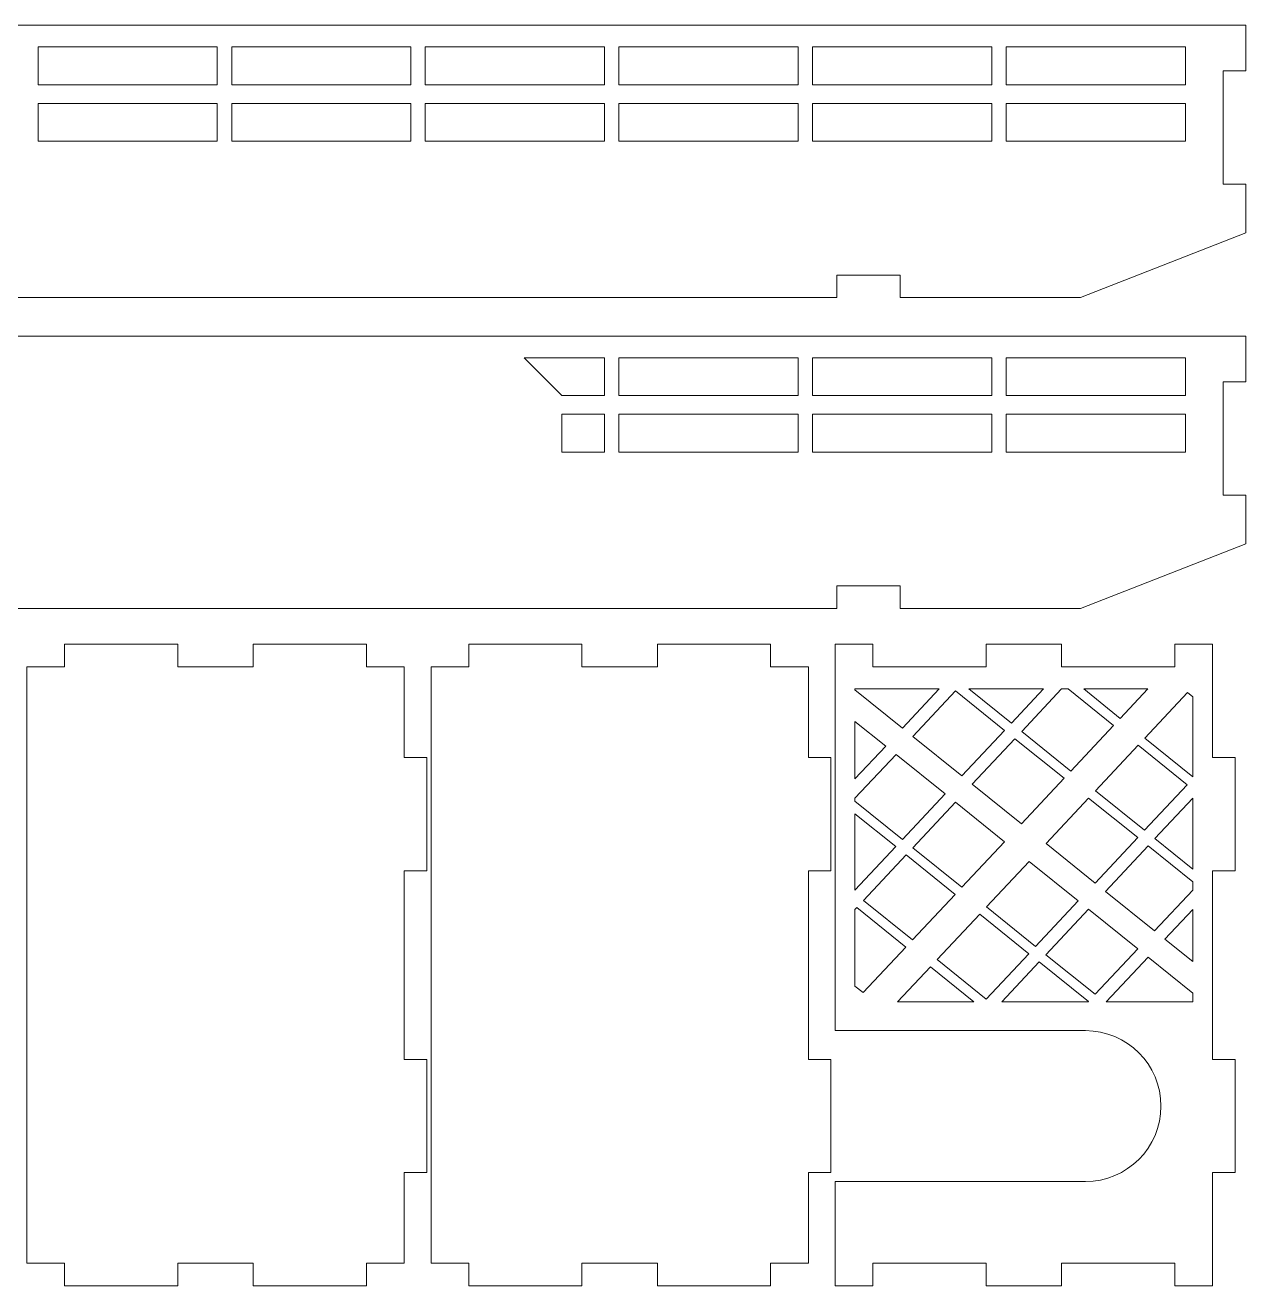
# Model space of a CAD drawing. Header units: millimetres. Extents: x -899 to 342, y -172 to 238.
# Drawn here: x 180.1 to 341.9, y -161.8 to 5.2 of the extents above; entities that cross this region are included whole.
import ezdxf

# ---------------------------------------------------------------- set-up
doc = ezdxf.new("R2010")
doc.units = ezdxf.units.MM
doc.header["$MEASUREMENT"] = 0
doc.layers.add('Layer 1', color=7, linetype='Continuous')

msp = doc.modelspace()

# ---------------------------------------------------------------- linework, layer by layer
at = {"layer": 'Layer 1', "color": 225, "lineweight": 9}
for points, knots in [([(19.8798, -0.8582), (19.8798, -0.8582), (19.8798, 5.1957), (19.8798, 5.1957), (19.8798, 5.1957), (127.2131, 5.1957), (234.5465, 5.1957), (341.8798, 5.1957), (341.8798, 5.1957), (341.8798, 5.1957), (341.8798, -0.8582), (341.8798, -0.8582), (341.8798, -0.8582), (341.8798, -0.8582), (338.8887, -0.8582), (338.8887, -0.8582), (338.8887, -0.8582), (338.8887, -0.8582), (338.8887, -15.8582), (338.8887, -15.8582), (338.8887, -15.8582), (338.8887, -15.8582), (341.8798, -15.8582), (341.8798, -15.8582), (341.8798, -15.8582), (341.8798, -15.8582), (341.8798, -22.3172), (341.8798, -22.3172), (341.8798, -22.3172), (341.8798, -22.3172), (319.9683, -30.9043), (319.9683, -30.9043), (319.9683, -30.9043), (319.9683, -30.9043), (296.0798, -30.9043), (296.0798, -30.9043), (296.0798, -30.9043), (296.0798, -30.9043), (296.0798, -27.9043), (296.0798, -27.9043), (296.0798, -27.9043), (296.0798, -27.9043), (287.6798, -27.9043), (287.6798, -27.9043), (287.6798, -27.9043), (287.6798, -27.9043), (287.6798, -30.9043), (287.6798, -30.9043), (287.6798, -30.9043), (287.6798, -30.9043), (74.0798, -30.9043), (74.0798, -30.9043), (74.0798, -30.9043), (74.0798, -30.9043), (74.0798, -27.9043), (74.0798, -27.9043), (74.0798, -27.9043), (74.0798, -27.9043), (65.6798, -27.9043), (65.6798, -27.9043), (65.6798, -27.9043), (65.6798, -27.9043), (65.6798, -30.9043), (65.6798, -30.9043), (65.6798, -30.9043), (65.6798, -30.9043), (41.7867, -30.9043), (41.7867, -30.9043), (41.7867, -30.9043), (41.7867, -30.9043), (19.8798, -22.2767), (19.8798, -22.2767), (19.8798, -22.2767), (19.8798, -22.2767), (19.8798, -20.8785), (19.8798, -20.8785), (19.8798, -20.8785), (19.8798, -20.8785), (19.8798, -15.8582), (19.8798, -15.8582), (19.8798, -15.8582), (19.8798, -15.8582), (22.8829, -15.8582), (22.8829, -15.8582), (22.8829, -15.8582), (22.8829, -15.8582), (22.8829, -0.8582), (22.8829, -0.8582), (22.8829, -0.8582), (22.8829, -0.8582), (19.8798, -0.8582), (19.8798, -0.8582)], [0, 0, 0, 0, 0.04166667, 0.04166667, 0.04166667, 0.04166667, 0.08333333, 0.08333333, 0.08333333, 0.08333333, 0.125, 0.125, 0.125, 0.125, 0.16666667, 0.16666667, 0.16666667, 0.16666667, 0.20833333, 0.20833333, 0.20833333, 0.20833333, 0.25, 0.25, 0.25, 0.25, 0.29166667, 0.29166667, 0.29166667, 0.29166667, 0.33333333, 0.33333333, 0.33333333, 0.33333333, 0.375, 0.375, 0.375, 0.375, 0.41666667, 0.41666667, 0.41666667, 0.41666667, 0.45833333, 0.45833333, 0.45833333, 0.45833333, 0.5, 0.5, 0.5, 0.5, 0.54166667, 0.54166667, 0.54166667, 0.54166667, 0.58333333, 0.58333333, 0.58333333, 0.58333333, 0.625, 0.625, 0.625, 0.625, 0.66666667, 0.66666667, 0.66666667, 0.66666667, 0.70833333, 0.70833333, 0.70833333, 0.70833333, 0.75, 0.75, 0.75, 0.75, 0.79166667, 0.79166667, 0.79166667, 0.79166667, 0.83333333, 0.83333333, 0.83333333, 0.83333333, 0.875, 0.875, 0.875, 0.875, 0.91666667, 0.91666667, 0.91666667, 0.91666667, 1, 1, 1, 1]), ([(205.5898, 2.3169), (205.5898, 2.3169), (181.8415, 2.3169), (181.8415, 2.3169), (181.8415, 2.3169), (181.8415, 2.3169), (181.8415, -2.6831), (181.8415, -2.6831), (181.8415, -2.6831), (181.8415, -2.6831), (205.5898, -2.6831), (205.5898, -2.6831), (205.5898, -2.6831), (205.5898, -2.6831), (205.5898, 2.3169), (205.5898, 2.3169)], [0, 0, 0, 0, 0.2, 0.2, 0.2, 0.2, 0.4, 0.4, 0.4, 0.4, 0.6, 0.6, 0.6, 0.6, 1, 1, 1, 1]), ([(231.2496, 2.3169), (231.2496, 2.3169), (207.5013, 2.3169), (207.5013, 2.3169), (207.5013, 2.3169), (207.5013, 2.3169), (207.5013, -2.6831), (207.5013, -2.6831), (207.5013, -2.6831), (207.5013, -2.6831), (231.2496, -2.6831), (231.2496, -2.6831), (231.2496, -2.6831), (231.2496, -2.6831), (231.2496, 2.3169), (231.2496, 2.3169)], [0, 0, 0, 0, 0.2, 0.2, 0.2, 0.2, 0.4, 0.4, 0.4, 0.4, 0.6, 0.6, 0.6, 0.6, 1, 1, 1, 1]), ([(256.9094, 2.3169), (256.9094, 2.3169), (233.1611, 2.3169), (233.1611, 2.3169), (233.1611, 2.3169), (233.1611, 2.3169), (233.1611, -2.6831), (233.1611, -2.6831), (233.1611, -2.6831), (233.1611, -2.6831), (256.9094, -2.6831), (256.9094, -2.6831), (256.9094, -2.6831), (256.9094, -2.6831), (256.9094, 2.3169), (256.9094, 2.3169)], [0, 0, 0, 0, 0.2, 0.2, 0.2, 0.2, 0.4, 0.4, 0.4, 0.4, 0.6, 0.6, 0.6, 0.6, 1, 1, 1, 1]), ([(282.5692, 2.3169), (282.5692, 2.3169), (258.8209, 2.3169), (258.8209, 2.3169), (258.8209, 2.3169), (258.8209, 2.3169), (258.8209, -2.6831), (258.8209, -2.6831), (258.8209, -2.6831), (258.8209, -2.6831), (282.5692, -2.6831), (282.5692, -2.6831), (282.5692, -2.6831), (282.5692, -2.6831), (282.5692, 2.3169), (282.5692, 2.3169)], [0, 0, 0, 0, 0.2, 0.2, 0.2, 0.2, 0.4, 0.4, 0.4, 0.4, 0.6, 0.6, 0.6, 0.6, 1, 1, 1, 1]), ([(308.2289, 2.3169), (308.2289, 2.3169), (284.4806, 2.3169), (284.4806, 2.3169), (284.4806, 2.3169), (284.4806, 2.3169), (284.4806, -2.6831), (284.4806, -2.6831), (284.4806, -2.6831), (284.4806, -2.6831), (308.2289, -2.6831), (308.2289, -2.6831), (308.2289, -2.6831), (308.2289, -2.6831), (308.2289, 2.3169), (308.2289, 2.3169)], [0, 0, 0, 0, 0.2, 0.2, 0.2, 0.2, 0.4, 0.4, 0.4, 0.4, 0.6, 0.6, 0.6, 0.6, 1, 1, 1, 1]), ([(333.8887, 2.3169), (333.8887, 2.3169), (310.1404, 2.3169), (310.1404, 2.3169), (310.1404, 2.3169), (310.1404, 2.3169), (310.1404, -2.6831), (310.1404, -2.6831), (310.1404, -2.6831), (310.1404, -2.6831), (333.8887, -2.6831), (333.8887, -2.6831), (333.8887, -2.6831), (333.8887, -2.6831), (333.8887, 2.3169), (333.8887, 2.3169)], [0, 0, 0, 0, 0.2, 0.2, 0.2, 0.2, 0.4, 0.4, 0.4, 0.4, 0.6, 0.6, 0.6, 0.6, 1, 1, 1, 1]), ([(205.5898, -5.1578), (205.5898, -5.1578), (181.8415, -5.1578), (181.8415, -5.1578), (181.8415, -5.1578), (181.8415, -5.1578), (181.8415, -10.1578), (181.8415, -10.1578), (181.8415, -10.1578), (181.8415, -10.1578), (205.5898, -10.1578), (205.5898, -10.1578), (205.5898, -10.1578), (205.5898, -10.1578), (205.5898, -5.1578), (205.5898, -5.1578)], [0, 0, 0, 0, 0.2, 0.2, 0.2, 0.2, 0.4, 0.4, 0.4, 0.4, 0.6, 0.6, 0.6, 0.6, 1, 1, 1, 1]), ([(231.2496, -5.1578), (231.2496, -5.1578), (207.5013, -5.1578), (207.5013, -5.1578), (207.5013, -5.1578), (207.5013, -5.1578), (207.5013, -10.1578), (207.5013, -10.1578), (207.5013, -10.1578), (207.5013, -10.1578), (231.2496, -10.1578), (231.2496, -10.1578), (231.2496, -10.1578), (231.2496, -10.1578), (231.2496, -5.1578), (231.2496, -5.1578)], [0, 0, 0, 0, 0.2, 0.2, 0.2, 0.2, 0.4, 0.4, 0.4, 0.4, 0.6, 0.6, 0.6, 0.6, 1, 1, 1, 1]), ([(256.9094, -5.1578), (256.9094, -5.1578), (233.1611, -5.1578), (233.1611, -5.1578), (233.1611, -5.1578), (233.1611, -5.1578), (233.1611, -10.1578), (233.1611, -10.1578), (233.1611, -10.1578), (233.1611, -10.1578), (256.9094, -10.1578), (256.9094, -10.1578), (256.9094, -10.1578), (256.9094, -10.1578), (256.9094, -5.1578), (256.9094, -5.1578)], [0, 0, 0, 0, 0.2, 0.2, 0.2, 0.2, 0.4, 0.4, 0.4, 0.4, 0.6, 0.6, 0.6, 0.6, 1, 1, 1, 1]), ([(282.5692, -5.1578), (282.5692, -5.1578), (258.8209, -5.1578), (258.8209, -5.1578), (258.8209, -5.1578), (258.8209, -5.1578), (258.8209, -10.1578), (258.8209, -10.1578), (258.8209, -10.1578), (258.8209, -10.1578), (282.5692, -10.1578), (282.5692, -10.1578), (282.5692, -10.1578), (282.5692, -10.1578), (282.5692, -5.1578), (282.5692, -5.1578)], [0, 0, 0, 0, 0.2, 0.2, 0.2, 0.2, 0.4, 0.4, 0.4, 0.4, 0.6, 0.6, 0.6, 0.6, 1, 1, 1, 1]), ([(308.2289, -5.1578), (308.2289, -5.1578), (284.4806, -5.1578), (284.4806, -5.1578), (284.4806, -5.1578), (284.4806, -5.1578), (284.4806, -10.1578), (284.4806, -10.1578), (284.4806, -10.1578), (284.4806, -10.1578), (308.2289, -10.1578), (308.2289, -10.1578), (308.2289, -10.1578), (308.2289, -10.1578), (308.2289, -5.1578), (308.2289, -5.1578)], [0, 0, 0, 0, 0.2, 0.2, 0.2, 0.2, 0.4, 0.4, 0.4, 0.4, 0.6, 0.6, 0.6, 0.6, 1, 1, 1, 1]), ([(333.8887, -5.1578), (333.8887, -5.1578), (310.1404, -5.1578), (310.1404, -5.1578), (310.1404, -5.1578), (310.1404, -5.1578), (310.1404, -10.1578), (310.1404, -10.1578), (310.1404, -10.1578), (310.1404, -10.1578), (333.8887, -10.1578), (333.8887, -10.1578), (333.8887, -10.1578), (333.8887, -10.1578), (333.8887, -5.1578), (333.8887, -5.1578)], [0, 0, 0, 0, 0.2, 0.2, 0.2, 0.2, 0.4, 0.4, 0.4, 0.4, 0.6, 0.6, 0.6, 0.6, 1, 1, 1, 1]), ([(19.8798, -42.0576), (19.8798, -42.0576), (19.8798, -36.0037), (19.8798, -36.0037), (19.8798, -36.0037), (127.2131, -36.0037), (234.5465, -36.0037), (341.8798, -36.0037), (341.8798, -36.0037), (341.8798, -36.0037), (341.8798, -42.0576), (341.8798, -42.0576), (341.8798, -42.0576), (341.8798, -42.0576), (338.8887, -42.0576), (338.8887, -42.0576), (338.8887, -42.0576), (338.8887, -42.0576), (338.8887, -57.0576), (338.8887, -57.0576), (338.8887, -57.0576), (338.8887, -57.0576), (341.8798, -57.0576), (341.8798, -57.0576), (341.8798, -57.0576), (341.8798, -57.0576), (341.8798, -63.5166), (341.8798, -63.5166), (341.8798, -63.5166), (341.8798, -63.5166), (319.9683, -72.1037), (319.9683, -72.1037), (319.9683, -72.1037), (319.9683, -72.1037), (296.0798, -72.1037), (296.0798, -72.1037), (296.0798, -72.1037), (296.0798, -72.1037), (296.0798, -69.1037), (296.0798, -69.1037), (296.0798, -69.1037), (296.0798, -69.1037), (287.6798, -69.1037), (287.6798, -69.1037), (287.6798, -69.1037), (287.6798, -69.1037), (287.6798, -72.1037), (287.6798, -72.1037), (287.6798, -72.1037), (287.6798, -72.1037), (74.0798, -72.1037), (74.0798, -72.1037), (74.0798, -72.1037), (74.0798, -72.1037), (74.0798, -69.1037), (74.0798, -69.1037), (74.0798, -69.1037), (74.0798, -69.1037), (65.6798, -69.1037), (65.6798, -69.1037), (65.6798, -69.1037), (65.6798, -69.1037), (65.6798, -72.1037), (65.6798, -72.1037), (65.6798, -72.1037), (65.6798, -72.1037), (41.7867, -72.1037), (41.7867, -72.1037), (41.7867, -72.1037), (41.7867, -72.1037), (19.8798, -63.4761), (19.8798, -63.4761), (19.8798, -63.4761), (19.8798, -63.4761), (19.8798, -62.0779), (19.8798, -62.0779), (19.8798, -62.0779), (19.8798, -62.0779), (19.8798, -57.0576), (19.8798, -57.0576), (19.8798, -57.0576), (19.8798, -57.0576), (22.8829, -57.0576), (22.8829, -57.0576), (22.8829, -57.0576), (22.8829, -57.0576), (22.8829, -42.0576), (22.8829, -42.0576), (22.8829, -42.0576), (22.8829, -42.0576), (19.8798, -42.0576), (19.8798, -42.0576)], [0, 0, 0, 0, 0.04166667, 0.04166667, 0.04166667, 0.04166667, 0.08333333, 0.08333333, 0.08333333, 0.08333333, 0.125, 0.125, 0.125, 0.125, 0.16666667, 0.16666667, 0.16666667, 0.16666667, 0.20833333, 0.20833333, 0.20833333, 0.20833333, 0.25, 0.25, 0.25, 0.25, 0.29166667, 0.29166667, 0.29166667, 0.29166667, 0.33333333, 0.33333333, 0.33333333, 0.33333333, 0.375, 0.375, 0.375, 0.375, 0.41666667, 0.41666667, 0.41666667, 0.41666667, 0.45833333, 0.45833333, 0.45833333, 0.45833333, 0.5, 0.5, 0.5, 0.5, 0.54166667, 0.54166667, 0.54166667, 0.54166667, 0.58333333, 0.58333333, 0.58333333, 0.58333333, 0.625, 0.625, 0.625, 0.625, 0.66666667, 0.66666667, 0.66666667, 0.66666667, 0.70833333, 0.70833333, 0.70833333, 0.70833333, 0.75, 0.75, 0.75, 0.75, 0.79166667, 0.79166667, 0.79166667, 0.79166667, 0.83333333, 0.83333333, 0.83333333, 0.83333333, 0.875, 0.875, 0.875, 0.875, 0.91666667, 0.91666667, 0.91666667, 0.91666667, 1, 1, 1, 1]), ([(256.9094, -38.8825), (256.9094, -38.8825), (246.241, -38.8825), (246.241, -38.8825), (246.241, -38.8825), (246.241, -38.8825), (251.241, -43.8825), (251.241, -43.8825), (251.241, -43.8825), (251.241, -43.8825), (256.9094, -43.8825), (256.9094, -43.8825), (256.9094, -43.8825), (256.9094, -43.8825), (256.9094, -38.8825), (256.9094, -38.8825)], [0, 0, 0, 0, 0.2, 0.2, 0.2, 0.2, 0.4, 0.4, 0.4, 0.4, 0.6, 0.6, 0.6, 0.6, 1, 1, 1, 1]), ([(282.5692, -38.8825), (282.5692, -38.8825), (258.8209, -38.8825), (258.8209, -38.8825), (258.8209, -38.8825), (258.8209, -38.8825), (258.8209, -43.8825), (258.8209, -43.8825), (258.8209, -43.8825), (258.8209, -43.8825), (282.5692, -43.8825), (282.5692, -43.8825), (282.5692, -43.8825), (282.5692, -43.8825), (282.5692, -38.8825), (282.5692, -38.8825)], [0, 0, 0, 0, 0.2, 0.2, 0.2, 0.2, 0.4, 0.4, 0.4, 0.4, 0.6, 0.6, 0.6, 0.6, 1, 1, 1, 1]), ([(308.2289, -38.8825), (308.2289, -38.8825), (284.4806, -38.8825), (284.4806, -38.8825), (284.4806, -38.8825), (284.4806, -38.8825), (284.4806, -43.8825), (284.4806, -43.8825), (284.4806, -43.8825), (284.4806, -43.8825), (308.2289, -43.8825), (308.2289, -43.8825), (308.2289, -43.8825), (308.2289, -43.8825), (308.2289, -38.8825), (308.2289, -38.8825)], [0, 0, 0, 0, 0.2, 0.2, 0.2, 0.2, 0.4, 0.4, 0.4, 0.4, 0.6, 0.6, 0.6, 0.6, 1, 1, 1, 1]), ([(333.8887, -38.8825), (333.8887, -38.8825), (310.1404, -38.8825), (310.1404, -38.8825), (310.1404, -38.8825), (310.1404, -38.8825), (310.1404, -43.8825), (310.1404, -43.8825), (310.1404, -43.8825), (310.1404, -43.8825), (333.8887, -43.8825), (333.8887, -43.8825), (333.8887, -43.8825), (333.8887, -43.8825), (333.8887, -38.8825), (333.8887, -38.8825)], [0, 0, 0, 0, 0.2, 0.2, 0.2, 0.2, 0.4, 0.4, 0.4, 0.4, 0.6, 0.6, 0.6, 0.6, 1, 1, 1, 1]), ([(256.9094, -46.3572), (256.9094, -46.3572), (251.241, -46.3572), (251.241, -46.3572), (251.241, -46.3572), (251.241, -46.3572), (251.241, -51.3572), (251.241, -51.3572), (251.241, -51.3572), (251.241, -51.3572), (256.9094, -51.3572), (256.9094, -51.3572), (256.9094, -51.3572), (256.9094, -51.3572), (256.9094, -46.3572), (256.9094, -46.3572)], [0, 0, 0, 0, 0.2, 0.2, 0.2, 0.2, 0.4, 0.4, 0.4, 0.4, 0.6, 0.6, 0.6, 0.6, 1, 1, 1, 1]), ([(282.5692, -46.3572), (282.5692, -46.3572), (258.8209, -46.3572), (258.8209, -46.3572), (258.8209, -46.3572), (258.8209, -46.3572), (258.8209, -51.3572), (258.8209, -51.3572), (258.8209, -51.3572), (258.8209, -51.3572), (282.5692, -51.3572), (282.5692, -51.3572), (282.5692, -51.3572), (282.5692, -51.3572), (282.5692, -46.3572), (282.5692, -46.3572)], [0, 0, 0, 0, 0.2, 0.2, 0.2, 0.2, 0.4, 0.4, 0.4, 0.4, 0.6, 0.6, 0.6, 0.6, 1, 1, 1, 1]), ([(308.2289, -46.3572), (308.2289, -46.3572), (284.4806, -46.3572), (284.4806, -46.3572), (284.4806, -46.3572), (284.4806, -46.3572), (284.4806, -51.3572), (284.4806, -51.3572), (284.4806, -51.3572), (284.4806, -51.3572), (308.2289, -51.3572), (308.2289, -51.3572), (308.2289, -51.3572), (308.2289, -51.3572), (308.2289, -46.3572), (308.2289, -46.3572)], [0, 0, 0, 0, 0.2, 0.2, 0.2, 0.2, 0.4, 0.4, 0.4, 0.4, 0.6, 0.6, 0.6, 0.6, 1, 1, 1, 1]), ([(333.8887, -46.3572), (333.8887, -46.3572), (310.1404, -46.3572), (310.1404, -46.3572), (310.1404, -46.3572), (310.1404, -46.3572), (310.1404, -51.3572), (310.1404, -51.3572), (310.1404, -51.3572), (310.1404, -51.3572), (333.8887, -51.3572), (333.8887, -51.3572), (333.8887, -51.3572), (333.8887, -51.3572), (333.8887, -46.3572), (333.8887, -46.3572)], [0, 0, 0, 0, 0.2, 0.2, 0.2, 0.2, 0.4, 0.4, 0.4, 0.4, 0.6, 0.6, 0.6, 0.6, 1, 1, 1, 1]), ([(230.3563, -79.8366), (230.3563, -79.8366), (230.3563, -91.8366), (230.3563, -91.8366), (230.3563, -91.8366), (230.3563, -91.8366), (233.3563, -91.8366), (233.3563, -91.8366), (233.3563, -91.8366), (233.3563, -91.8366), (233.3563, -106.8366), (233.3563, -106.8366), (233.3563, -106.8366), (233.3563, -106.8366), (230.3563, -106.8366), (230.3563, -106.8366), (230.3563, -106.8366), (230.3563, -106.8366), (230.3563, -131.8366), (230.3563, -131.8366), (230.3563, -131.8366), (230.3563, -131.8366), (233.3563, -131.8366), (233.3563, -131.8366), (233.3563, -131.8366), (233.3563, -131.8366), (233.3563, -146.8366), (233.3563, -146.8366), (233.3563, -146.8366), (233.3563, -146.8366), (230.3563, -146.8366), (230.3563, -146.8366), (230.3563, -146.8366), (230.3563, -146.8366), (230.3563, -158.8366), (230.3563, -158.8366), (230.3563, -158.8366), (230.3563, -158.8366), (225.3563, -158.8366), (225.3563, -158.8366), (225.3563, -158.8366), (225.3563, -158.8366), (225.3563, -161.8366), (225.3563, -161.8366), (225.3563, -161.8366), (225.3563, -161.8366), (210.3563, -161.8366), (210.3563, -161.8366), (210.3563, -161.8366), (210.3563, -161.8366), (210.3563, -158.8366), (210.3563, -158.8366), (210.3563, -158.8366), (210.3563, -158.8366), (200.3563, -158.8366), (200.3563, -158.8366), (200.3563, -158.8366), (200.3563, -158.8366), (200.3563, -161.8366), (200.3563, -161.8366), (200.3563, -161.8366), (200.3563, -161.8366), (185.3563, -161.8366), (185.3563, -161.8366), (185.3563, -161.8366), (185.3563, -161.8366), (185.3563, -158.8366), (185.3563, -158.8366), (185.3563, -158.8366), (185.3563, -158.8366), (180.3563, -158.8366), (180.3563, -158.8366), (180.3563, -158.8366), (180.3563, -158.8366), (180.3563, -79.8366), (180.3563, -79.8366), (180.3563, -79.8366), (180.3563, -79.8366), (185.3563, -79.8366), (185.3563, -79.8366), (185.3563, -79.8366), (185.3563, -79.8366), (185.3563, -76.8366), (185.3563, -76.8366), (185.3563, -76.8366), (185.3563, -76.8366), (200.3563, -76.8366), (200.3563, -76.8366), (200.3563, -76.8366), (200.3563, -76.8366), (200.3563, -79.8366), (200.3563, -79.8366), (200.3563, -79.8366), (200.3563, -79.8366), (210.3563, -79.8366), (210.3563, -79.8366), (210.3563, -79.8366), (210.3563, -79.8366), (210.3563, -76.8366), (210.3563, -76.8366), (210.3563, -76.8366), (210.3563, -76.8366), (225.3563, -76.8366), (225.3563, -76.8366), (225.3563, -76.8366), (225.3563, -76.8366), (225.3563, -79.8366), (225.3563, -79.8366), (225.3563, -79.8366), (225.3563, -79.8366), (230.3563, -79.8366), (230.3563, -79.8366)], [0, 0, 0, 0, 0.03448276, 0.03448276, 0.03448276, 0.03448276, 0.06896552, 0.06896552, 0.06896552, 0.06896552, 0.10344828, 0.10344828, 0.10344828, 0.10344828, 0.13793103, 0.13793103, 0.13793103, 0.13793103, 0.17241379, 0.17241379, 0.17241379, 0.17241379, 0.20689655, 0.20689655, 0.20689655, 0.20689655, 0.24137931, 0.24137931, 0.24137931, 0.24137931, 0.27586207, 0.27586207, 0.27586207, 0.27586207, 0.31034483, 0.31034483, 0.31034483, 0.31034483, 0.34482759, 0.34482759, 0.34482759, 0.34482759, 0.37931034, 0.37931034, 0.37931034, 0.37931034, 0.4137931, 0.4137931, 0.4137931, 0.4137931, 0.44827586, 0.44827586, 0.44827586, 0.44827586, 0.48275862, 0.48275862, 0.48275862, 0.48275862, 0.51724138, 0.51724138, 0.51724138, 0.51724138, 0.55172414, 0.55172414, 0.55172414, 0.55172414, 0.5862069, 0.5862069, 0.5862069, 0.5862069, 0.62068966, 0.62068966, 0.62068966, 0.62068966, 0.65517241, 0.65517241, 0.65517241, 0.65517241, 0.68965517, 0.68965517, 0.68965517, 0.68965517, 0.72413793, 0.72413793, 0.72413793, 0.72413793, 0.75862069, 0.75862069, 0.75862069, 0.75862069, 0.79310345, 0.79310345, 0.79310345, 0.79310345, 0.82758621, 0.82758621, 0.82758621, 0.82758621, 0.86206897, 0.86206897, 0.86206897, 0.86206897, 0.89655172, 0.89655172, 0.89655172, 0.89655172, 0.93103448, 0.93103448, 0.93103448, 0.93103448, 1, 1, 1, 1]), ([(283.9152, -79.8366), (283.9152, -79.8366), (283.9152, -91.8366), (283.9152, -91.8366), (283.9152, -91.8366), (283.9152, -91.8366), (286.9152, -91.8366), (286.9152, -91.8366), (286.9152, -91.8366), (286.9152, -91.8366), (286.9152, -106.8366), (286.9152, -106.8366), (286.9152, -106.8366), (286.9152, -106.8366), (283.9152, -106.8366), (283.9152, -106.8366), (283.9152, -106.8366), (283.9152, -106.8366), (283.9152, -131.8366), (283.9152, -131.8366), (283.9152, -131.8366), (283.9152, -131.8366), (286.9152, -131.8366), (286.9152, -131.8366), (286.9152, -131.8366), (286.9152, -131.8366), (286.9152, -146.8366), (286.9152, -146.8366), (286.9152, -146.8366), (286.9152, -146.8366), (283.9152, -146.8366), (283.9152, -146.8366), (283.9152, -146.8366), (283.9152, -146.8366), (283.9152, -158.8366), (283.9152, -158.8366), (283.9152, -158.8366), (283.9152, -158.8366), (278.9152, -158.8366), (278.9152, -158.8366), (278.9152, -158.8366), (278.9152, -158.8366), (278.9152, -161.8366), (278.9152, -161.8366), (278.9152, -161.8366), (278.9152, -161.8366), (263.9152, -161.8366), (263.9152, -161.8366), (263.9152, -161.8366), (263.9152, -161.8366), (263.9152, -158.8366), (263.9152, -158.8366), (263.9152, -158.8366), (263.9152, -158.8366), (253.9152, -158.8366), (253.9152, -158.8366), (253.9152, -158.8366), (253.9152, -158.8366), (253.9152, -161.8366), (253.9152, -161.8366), (253.9152, -161.8366), (253.9152, -161.8366), (238.9152, -161.8366), (238.9152, -161.8366), (238.9152, -161.8366), (238.9152, -161.8366), (238.9152, -158.8366), (238.9152, -158.8366), (238.9152, -158.8366), (238.9152, -158.8366), (233.9152, -158.8366), (233.9152, -158.8366), (233.9152, -158.8366), (233.9152, -158.8366), (233.9152, -79.8366), (233.9152, -79.8366), (233.9152, -79.8366), (233.9152, -79.8366), (238.9152, -79.8366), (238.9152, -79.8366), (238.9152, -79.8366), (238.9152, -79.8366), (238.9152, -76.8366), (238.9152, -76.8366), (238.9152, -76.8366), (238.9152, -76.8366), (253.9152, -76.8366), (253.9152, -76.8366), (253.9152, -76.8366), (253.9152, -76.8366), (253.9152, -79.8366), (253.9152, -79.8366), (253.9152, -79.8366), (253.9152, -79.8366), (263.9152, -79.8366), (263.9152, -79.8366), (263.9152, -79.8366), (263.9152, -79.8366), (263.9152, -76.8366), (263.9152, -76.8366), (263.9152, -76.8366), (263.9152, -76.8366), (278.9152, -76.8366), (278.9152, -76.8366), (278.9152, -76.8366), (278.9152, -76.8366), (278.9152, -79.8366), (278.9152, -79.8366), (278.9152, -79.8366), (278.9152, -79.8366), (283.9152, -79.8366), (283.9152, -79.8366)], [0, 0, 0, 0, 0.03448276, 0.03448276, 0.03448276, 0.03448276, 0.06896552, 0.06896552, 0.06896552, 0.06896552, 0.10344828, 0.10344828, 0.10344828, 0.10344828, 0.13793103, 0.13793103, 0.13793103, 0.13793103, 0.17241379, 0.17241379, 0.17241379, 0.17241379, 0.20689655, 0.20689655, 0.20689655, 0.20689655, 0.24137931, 0.24137931, 0.24137931, 0.24137931, 0.27586207, 0.27586207, 0.27586207, 0.27586207, 0.31034483, 0.31034483, 0.31034483, 0.31034483, 0.34482759, 0.34482759, 0.34482759, 0.34482759, 0.37931034, 0.37931034, 0.37931034, 0.37931034, 0.4137931, 0.4137931, 0.4137931, 0.4137931, 0.44827586, 0.44827586, 0.44827586, 0.44827586, 0.48275862, 0.48275862, 0.48275862, 0.48275862, 0.51724138, 0.51724138, 0.51724138, 0.51724138, 0.55172414, 0.55172414, 0.55172414, 0.55172414, 0.5862069, 0.5862069, 0.5862069, 0.5862069, 0.62068966, 0.62068966, 0.62068966, 0.62068966, 0.65517241, 0.65517241, 0.65517241, 0.65517241, 0.68965517, 0.68965517, 0.68965517, 0.68965517, 0.72413793, 0.72413793, 0.72413793, 0.72413793, 0.75862069, 0.75862069, 0.75862069, 0.75862069, 0.79310345, 0.79310345, 0.79310345, 0.79310345, 0.82758621, 0.82758621, 0.82758621, 0.82758621, 0.86206897, 0.86206897, 0.86206897, 0.86206897, 0.89655172, 0.89655172, 0.89655172, 0.89655172, 0.93103448, 0.93103448, 0.93103448, 0.93103448, 1, 1, 1, 1]), ([(287.474, -161.8366), (287.474, -161.8366), (287.474, -148.0263), (287.474, -148.0263), (287.474, -148.0263), (287.474, -148.0263), (320.6386, -148.0263), (320.6386, -148.0263), (320.6386, -148.0263), (326.1387, -148.0263), (330.6386, -143.5262), (330.6386, -138.0263), (330.6386, -138.0263), (330.6386, -138.0263), (330.6386, -138.0263), (330.6386, -138.0263), (330.6386, -138.0263), (330.6386, -132.5262), (326.1387, -128.0263), (320.6386, -128.0263), (320.6386, -128.0263), (320.6386, -128.0263), (287.474, -128.0263), (287.474, -128.0263), (287.474, -128.0263), (287.474, -128.0263), (287.474, -76.8366), (287.474, -76.8366), (287.474, -76.8366), (287.474, -76.8366), (292.474, -76.8366), (292.474, -76.8366), (292.474, -76.8366), (292.474, -76.8366), (292.474, -79.8366), (292.474, -79.8366), (292.474, -79.8366), (292.474, -79.8366), (307.474, -79.8366), (307.474, -79.8366), (307.474, -79.8366), (307.474, -79.8366), (307.474, -76.8366), (307.474, -76.8366), (307.474, -76.8366), (307.474, -76.8366), (317.474, -76.8366), (317.474, -76.8366), (317.474, -76.8366), (317.474, -76.8366), (317.474, -79.8366), (317.474, -79.8366), (317.474, -79.8366), (317.474, -79.8366), (332.474, -79.8366), (332.474, -79.8366), (332.474, -79.8366), (332.474, -79.8366), (332.474, -76.8366), (332.474, -76.8366), (332.474, -76.8366), (332.474, -76.8366), (337.474, -76.8366), (337.474, -76.8366), (337.474, -76.8366), (337.474, -76.8366), (337.474, -91.8347), (337.474, -91.8347), (337.474, -91.8347), (337.474, -91.8347), (340.474, -91.8347), (340.474, -91.8347), (340.474, -91.8347), (340.474, -91.8347), (340.474, -106.8347), (340.474, -106.8347), (340.474, -106.8347), (340.474, -106.8347), (337.474, -106.8347), (337.474, -106.8347), (337.474, -106.8347), (337.474, -106.8347), (337.474, -131.8347), (337.474, -131.8347), (337.474, -131.8347), (337.474, -131.8347), (340.474, -131.8347), (340.474, -131.8347), (340.474, -131.8347), (340.474, -131.8347), (340.474, -146.8347), (340.474, -146.8347), (340.474, -146.8347), (340.474, -146.8347), (337.474, -146.8347), (337.474, -146.8347), (337.474, -146.8347), (337.474, -146.8347), (337.474, -161.8366), (337.474, -161.8366), (337.474, -161.8366), (337.474, -161.8366), (332.474, -161.8366), (332.474, -161.8366), (332.474, -161.8366), (332.474, -161.8366), (332.474, -158.8366), (332.474, -158.8366), (332.474, -158.8366), (332.474, -158.8366), (317.474, -158.8366), (317.474, -158.8366), (317.474, -158.8366), (317.474, -158.8366), (317.474, -161.8366), (317.474, -161.8366), (317.474, -161.8366), (317.474, -161.8366), (307.474, -161.8366), (307.474, -161.8366), (307.474, -161.8366), (307.474, -161.8366), (307.474, -158.8366), (307.474, -158.8366), (307.474, -158.8366), (307.474, -158.8366), (292.474, -158.8366), (292.474, -158.8366), (292.474, -158.8366), (292.474, -158.8366), (292.474, -161.8366), (292.474, -161.8366), (292.474, -161.8366), (292.474, -161.8366), (287.474, -161.8366), (287.474, -161.8366)], [0, 0, 0, 0, 0.02857143, 0.02857143, 0.02857143, 0.02857143, 0.05714286, 0.05714286, 0.05714286, 0.05714286, 0.08571429, 0.08571429, 0.08571429, 0.08571429, 0.11428571, 0.11428571, 0.11428571, 0.11428571, 0.14285714, 0.14285714, 0.14285714, 0.14285714, 0.17142857, 0.17142857, 0.17142857, 0.17142857, 0.2, 0.2, 0.2, 0.2, 0.22857143, 0.22857143, 0.22857143, 0.22857143, 0.25714286, 0.25714286, 0.25714286, 0.25714286, 0.28571429, 0.28571429, 0.28571429, 0.28571429, 0.31428571, 0.31428571, 0.31428571, 0.31428571, 0.34285714, 0.34285714, 0.34285714, 0.34285714, 0.37142857, 0.37142857, 0.37142857, 0.37142857, 0.4, 0.4, 0.4, 0.4, 0.42857143, 0.42857143, 0.42857143, 0.42857143, 0.45714286, 0.45714286, 0.45714286, 0.45714286, 0.48571429, 0.48571429, 0.48571429, 0.48571429, 0.51428571, 0.51428571, 0.51428571, 0.51428571, 0.54285714, 0.54285714, 0.54285714, 0.54285714, 0.57142857, 0.57142857, 0.57142857, 0.57142857, 0.6, 0.6, 0.6, 0.6, 0.62857143, 0.62857143, 0.62857143, 0.62857143, 0.65714286, 0.65714286, 0.65714286, 0.65714286, 0.68571429, 0.68571429, 0.68571429, 0.68571429, 0.71428571, 0.71428571, 0.71428571, 0.71428571, 0.74285714, 0.74285714, 0.74285714, 0.74285714, 0.77142857, 0.77142857, 0.77142857, 0.77142857, 0.8, 0.8, 0.8, 0.8, 0.82857143, 0.82857143, 0.82857143, 0.82857143, 0.85714286, 0.85714286, 0.85714286, 0.85714286, 0.88571429, 0.88571429, 0.88571429, 0.88571429, 0.91428571, 0.91428571, 0.91428571, 0.91428571, 0.94285714, 0.94285714, 0.94285714, 0.94285714, 1, 1, 1, 1]), ([(290.0966, -82.7572), (290.0966, -82.7572), (290.0966, -82.8769), (290.0966, -82.8769), (290.0966, -82.8769), (290.0966, -82.8769), (296.3925, -87.9402), (296.3925, -87.9402), (296.3925, -87.9402), (296.3925, -87.9402), (301.2509, -82.7572), (301.2509, -82.7572), (301.2509, -82.7572), (301.2509, -82.7572), (290.0966, -82.7572), (290.0966, -82.7572)], [0, 0, 0, 0, 0.2, 0.2, 0.2, 0.2, 0.4, 0.4, 0.4, 0.4, 0.6, 0.6, 0.6, 0.6, 1, 1, 1, 1]), ([(297.7625, -89.0421), (297.7625, -89.0421), (304.272, -94.2773), (304.272, -94.2773), (304.272, -94.2773), (304.272, -94.2773), (309.924, -88.2476), (309.924, -88.2476), (309.924, -88.2476), (309.924, -88.2476), (303.4145, -83.0123), (303.4145, -83.0123), (303.4145, -83.0123), (303.4145, -83.0123), (297.7625, -89.0421), (297.7625, -89.0421)], [0, 0, 0, 0, 0.2, 0.2, 0.2, 0.2, 0.4, 0.4, 0.4, 0.4, 0.6, 0.6, 0.6, 0.6, 1, 1, 1, 1]), ([(315.0702, -82.7572), (315.0702, -82.7572), (305.173, -82.7572), (305.173, -82.7572), (305.173, -82.7572), (305.173, -82.7572), (310.8161, -87.2958), (310.8161, -87.2958), (310.8161, -87.2958), (310.8161, -87.2958), (315.0702, -82.7572), (315.0702, -82.7572)], [0, 0, 0, 0, 0.25, 0.25, 0.25, 0.25, 0.5, 0.5, 0.5, 0.5, 1, 1, 1, 1]), ([(318.3221, -82.7572), (318.3221, -82.7572), (317.4727, -82.7572), (317.4727, -82.7572), (317.4727, -82.7572), (317.4727, -82.7572), (312.186, -88.3974), (312.186, -88.3974), (312.186, -88.3974), (312.186, -88.3974), (318.6955, -93.6327), (318.6955, -93.6327), (318.6955, -93.6327), (318.6955, -93.6327), (324.3474, -87.6029), (324.3474, -87.6029), (324.3474, -87.6029), (324.3474, -87.6029), (318.3221, -82.7572), (318.3221, -82.7572)], [0, 0, 0, 0, 0.16666667, 0.16666667, 0.16666667, 0.16666667, 0.33333333, 0.33333333, 0.33333333, 0.33333333, 0.5, 0.5, 0.5, 0.5, 0.66666667, 0.66666667, 0.66666667, 0.66666667, 1, 1, 1, 1]), ([(328.8894, -82.7572), (328.8894, -82.7572), (320.3979, -82.7572), (320.3979, -82.7572), (320.3979, -82.7572), (320.3979, -82.7572), (325.2396, -86.6511), (325.2396, -86.6511), (325.2396, -86.6511), (325.2396, -86.6511), (328.8894, -82.7572), (328.8894, -82.7572)], [0, 0, 0, 0, 0.25, 0.25, 0.25, 0.25, 0.5, 0.5, 0.5, 0.5, 1, 1, 1, 1]), ([(334.8514, -94.3811), (334.8514, -94.3811), (334.8514, -83.8061), (334.8514, -83.8061), (334.8514, -83.8061), (334.8514, -83.8061), (334.147, -83.2395), (334.147, -83.2395), (334.147, -83.2395), (334.147, -83.2395), (328.4952, -89.2693), (328.4952, -89.2693), (328.4952, -89.2693), (328.4952, -89.2693), (334.8514, -94.3811), (334.8514, -94.3811)], [0, 0, 0, 0, 0.2, 0.2, 0.2, 0.2, 0.4, 0.4, 0.4, 0.4, 0.6, 0.6, 0.6, 0.6, 1, 1, 1, 1]), ([(290.0966, -87.0504), (290.0966, -87.0504), (290.0966, -94.6573), (290.0966, -94.6573), (290.0966, -94.6573), (290.0966, -94.6573), (294.1622, -90.3199), (294.1622, -90.3199), (294.1622, -90.3199), (294.1622, -90.3199), (290.0966, -87.0504), (290.0966, -87.0504)], [0, 0, 0, 0, 0.25, 0.25, 0.25, 0.25, 0.5, 0.5, 0.5, 0.5, 1, 1, 1, 1]), ([(305.6419, -95.3789), (305.6419, -95.3789), (312.1514, -100.6141), (312.1514, -100.6141), (312.1514, -100.6141), (312.1514, -100.6141), (317.8034, -94.5845), (317.8034, -94.5845), (317.8034, -94.5845), (317.8034, -94.5845), (311.2939, -89.3492), (311.2939, -89.3492), (311.2939, -89.3492), (311.2939, -89.3492), (305.6419, -95.3789), (305.6419, -95.3789)], [0, 0, 0, 0, 0.2, 0.2, 0.2, 0.2, 0.4, 0.4, 0.4, 0.4, 0.6, 0.6, 0.6, 0.6, 1, 1, 1, 1]), ([(290.0966, -97.2206), (290.0966, -97.2206), (290.0966, -97.6253), (290.0966, -97.6253), (290.0966, -97.6253), (290.0966, -97.6253), (296.3898, -102.6866), (296.3898, -102.6866), (296.3898, -102.6866), (296.3898, -102.6866), (302.0417, -96.6569), (302.0417, -96.6569), (302.0417, -96.6569), (302.0417, -96.6569), (295.5321, -91.4217), (295.5321, -91.4217), (295.5321, -91.4217), (295.5321, -91.4217), (290.0966, -97.2206), (290.0966, -97.2206)], [0, 0, 0, 0, 0.16666667, 0.16666667, 0.16666667, 0.16666667, 0.33333333, 0.33333333, 0.33333333, 0.33333333, 0.5, 0.5, 0.5, 0.5, 0.66666667, 0.66666667, 0.66666667, 0.66666667, 1, 1, 1, 1]), ([(321.9512, -96.2509), (321.9512, -96.2509), (328.4607, -101.4862), (328.4607, -101.4862), (328.4607, -101.4862), (328.4607, -101.4862), (334.1124, -95.4565), (334.1124, -95.4565), (334.1124, -95.4565), (334.1124, -95.4565), (327.6029, -90.2213), (327.6029, -90.2213), (327.6029, -90.2213), (327.6029, -90.2213), (321.9512, -96.2509), (321.9512, -96.2509)], [0, 0, 0, 0, 0.2, 0.2, 0.2, 0.2, 0.4, 0.4, 0.4, 0.4, 0.6, 0.6, 0.6, 0.6, 1, 1, 1, 1]), ([(297.7596, -103.7884), (297.7596, -103.7884), (304.2693, -109.0236), (304.2693, -109.0236), (304.2693, -109.0236), (304.2693, -109.0236), (309.9211, -102.994), (309.9211, -102.994), (309.9211, -102.994), (309.9211, -102.994), (303.4115, -97.7587), (303.4115, -97.7587), (303.4115, -97.7587), (303.4115, -97.7587), (297.7596, -103.7884), (297.7596, -103.7884)], [0, 0, 0, 0, 0.2, 0.2, 0.2, 0.2, 0.4, 0.4, 0.4, 0.4, 0.6, 0.6, 0.6, 0.6, 1, 1, 1, 1]), ([(315.4071, -103.2325), (315.4071, -103.2325), (321.9165, -108.4677), (321.9165, -108.4677), (321.9165, -108.4677), (321.9165, -108.4677), (327.5684, -102.438), (327.5684, -102.438), (327.5684, -102.438), (327.5684, -102.438), (321.0588, -97.2028), (321.0588, -97.2028), (321.0588, -97.2028), (321.0588, -97.2028), (315.4071, -103.2325), (315.4071, -103.2325)], [0, 0, 0, 0, 0.2, 0.2, 0.2, 0.2, 0.4, 0.4, 0.4, 0.4, 0.6, 0.6, 0.6, 0.6, 1, 1, 1, 1]), ([(334.8514, -106.6259), (334.8514, -106.6259), (334.8514, -97.2314), (334.8514, -97.2314), (334.8514, -97.2314), (334.8514, -97.2314), (329.8305, -102.5878), (329.8305, -102.5878), (329.8305, -102.5878), (329.8305, -102.5878), (334.8514, -106.6259), (334.8514, -106.6259)], [0, 0, 0, 0, 0.25, 0.25, 0.25, 0.25, 0.5, 0.5, 0.5, 0.5, 1, 1, 1, 1]), ([(290.0966, -99.2948), (290.0966, -99.2948), (290.0966, -109.4004), (290.0966, -109.4004), (290.0966, -109.4004), (290.0966, -109.4004), (295.4976, -103.6386), (295.4976, -103.6386), (295.4976, -103.6386), (295.4976, -103.6386), (290.0966, -99.2948), (290.0966, -99.2948)], [0, 0, 0, 0, 0.25, 0.25, 0.25, 0.25, 0.5, 0.5, 0.5, 0.5, 1, 1, 1, 1]), ([(334.8514, -109.4114), (334.8514, -109.4114), (334.8514, -108.2953), (334.8514, -108.2953), (334.8514, -108.2953), (334.8514, -108.2953), (328.9383, -103.5398), (328.9383, -103.5398), (328.9383, -103.5398), (328.9383, -103.5398), (323.2864, -109.5695), (323.2864, -109.5695), (323.2864, -109.5695), (323.2864, -109.5695), (329.7959, -114.8048), (329.7959, -114.8048), (329.7959, -114.8048), (329.7959, -114.8048), (334.8514, -109.4114), (334.8514, -109.4114)], [0, 0, 0, 0, 0.16666667, 0.16666667, 0.16666667, 0.16666667, 0.33333333, 0.33333333, 0.33333333, 0.33333333, 0.5, 0.5, 0.5, 0.5, 0.66666667, 0.66666667, 0.66666667, 0.66666667, 1, 1, 1, 1]), ([(291.2156, -110.7699), (291.2156, -110.7699), (297.7251, -116.0052), (297.7251, -116.0052), (297.7251, -116.0052), (297.7251, -116.0052), (303.3769, -109.9755), (303.3769, -109.9755), (303.3769, -109.9755), (303.3769, -109.9755), (296.8675, -104.7403), (296.8675, -104.7403), (296.8675, -104.7403), (296.8675, -104.7403), (291.2156, -110.7699), (291.2156, -110.7699)], [0, 0, 0, 0, 0.2, 0.2, 0.2, 0.2, 0.4, 0.4, 0.4, 0.4, 0.6, 0.6, 0.6, 0.6, 1, 1, 1, 1]), ([(307.5249, -111.642), (307.5249, -111.642), (314.0342, -116.8772), (314.0342, -116.8772), (314.0342, -116.8772), (314.0342, -116.8772), (319.6862, -110.8475), (319.6862, -110.8475), (319.6862, -110.8475), (319.6862, -110.8475), (313.1767, -105.6123), (313.1767, -105.6123), (313.1767, -105.6123), (313.1767, -105.6123), (307.5249, -111.642), (307.5249, -111.642)], [0, 0, 0, 0, 0.2, 0.2, 0.2, 0.2, 0.4, 0.4, 0.4, 0.4, 0.6, 0.6, 0.6, 0.6, 1, 1, 1, 1]), ([(290.0966, -111.9639), (290.0966, -111.9639), (290.0966, -122.1146), (290.0966, -122.1146), (290.0966, -122.1146), (290.0966, -122.1146), (291.1812, -122.9869), (291.1812, -122.9869), (291.1812, -122.9869), (291.1812, -122.9869), (296.8331, -116.9571), (296.8331, -116.9571), (296.8331, -116.9571), (296.8331, -116.9571), (290.3236, -111.7218), (290.3236, -111.7218), (290.3236, -111.7218), (290.3236, -111.7218), (290.0966, -111.9639), (290.0966, -111.9639)], [0, 0, 0, 0, 0.16666667, 0.16666667, 0.16666667, 0.16666667, 0.33333333, 0.33333333, 0.33333333, 0.33333333, 0.5, 0.5, 0.5, 0.5, 0.66666667, 0.66666667, 0.66666667, 0.66666667, 1, 1, 1, 1]), ([(300.9806, -118.6234), (300.9806, -118.6234), (307.4901, -123.8586), (307.4901, -123.8586), (307.4901, -123.8586), (307.4901, -123.8586), (313.142, -117.8292), (313.142, -117.8292), (313.142, -117.8292), (313.142, -117.8292), (306.6325, -112.5937), (306.6325, -112.5937), (306.6325, -112.5937), (306.6325, -112.5937), (300.9806, -118.6234), (300.9806, -118.6234)], [0, 0, 0, 0, 0.2, 0.2, 0.2, 0.2, 0.4, 0.4, 0.4, 0.4, 0.6, 0.6, 0.6, 0.6, 1, 1, 1, 1]), ([(315.4041, -117.9789), (315.4041, -117.9789), (321.9136, -123.2141), (321.9136, -123.2141), (321.9136, -123.2141), (321.9136, -123.2141), (327.5656, -117.1844), (327.5656, -117.1844), (327.5656, -117.1844), (327.5656, -117.1844), (321.0561, -111.9492), (321.0561, -111.9492), (321.0561, -111.9492), (321.0561, -111.9492), (315.4041, -117.9789), (315.4041, -117.9789)], [0, 0, 0, 0, 0.2, 0.2, 0.2, 0.2, 0.4, 0.4, 0.4, 0.4, 0.6, 0.6, 0.6, 0.6, 1, 1, 1, 1]), ([(334.8514, -118.8705), (334.8514, -118.8705), (334.8514, -111.9745), (334.8514, -111.9745), (334.8514, -111.9745), (334.8514, -111.9745), (331.166, -115.9065), (331.166, -115.9065), (331.166, -115.9065), (331.166, -115.9065), (334.8514, -118.8705), (334.8514, -118.8705)], [0, 0, 0, 0, 0.25, 0.25, 0.25, 0.25, 0.5, 0.5, 0.5, 0.5, 1, 1, 1, 1]), ([(323.3797, -124.2131), (323.3797, -124.2131), (334.7966, -124.2131), (334.7966, -124.2131), (334.7966, -124.2131), (334.7966, -124.2131), (334.8514, -124.1546), (334.8514, -124.1546), (334.8514, -124.1546), (334.8514, -124.1546), (334.8514, -123.0439), (334.8514, -123.0439), (334.8514, -123.0439), (334.8514, -123.0439), (328.9355, -118.2861), (328.9355, -118.2861), (328.9355, -118.2861), (328.9355, -118.2861), (323.3797, -124.2131), (323.3797, -124.2131)], [0, 0, 0, 0, 0.16666667, 0.16666667, 0.16666667, 0.16666667, 0.33333333, 0.33333333, 0.33333333, 0.33333333, 0.5, 0.5, 0.5, 0.5, 0.66666667, 0.66666667, 0.66666667, 0.66666667, 1, 1, 1, 1]), ([(305.8552, -124.2131), (305.8552, -124.2131), (300.0885, -119.5752), (300.0885, -119.5752), (300.0885, -119.5752), (300.0885, -119.5752), (295.7413, -124.2131), (295.7413, -124.2131), (295.7413, -124.2131), (295.7413, -124.2131), (305.8552, -124.2131), (305.8552, -124.2131)], [0, 0, 0, 0, 0.25, 0.25, 0.25, 0.25, 0.5, 0.5, 0.5, 0.5, 1, 1, 1, 1]), ([(309.5608, -124.2131), (309.5608, -124.2131), (320.9771, -124.2131), (320.9771, -124.2131), (320.9771, -124.2131), (320.9771, -124.2131), (321.0213, -124.1659), (321.0213, -124.1659), (321.0213, -124.1659), (321.0213, -124.1659), (314.5119, -118.9307), (314.5119, -118.9307), (314.5119, -118.9307), (314.5119, -118.9307), (309.5608, -124.2131), (309.5608, -124.2131)], [0, 0, 0, 0, 0.2, 0.2, 0.2, 0.2, 0.4, 0.4, 0.4, 0.4, 0.6, 0.6, 0.6, 0.6, 1, 1, 1, 1])]:
    msp.add_open_spline(points, degree=3, knots=knots, dxfattribs=at)

doc.saveas('drawing.dxf')
